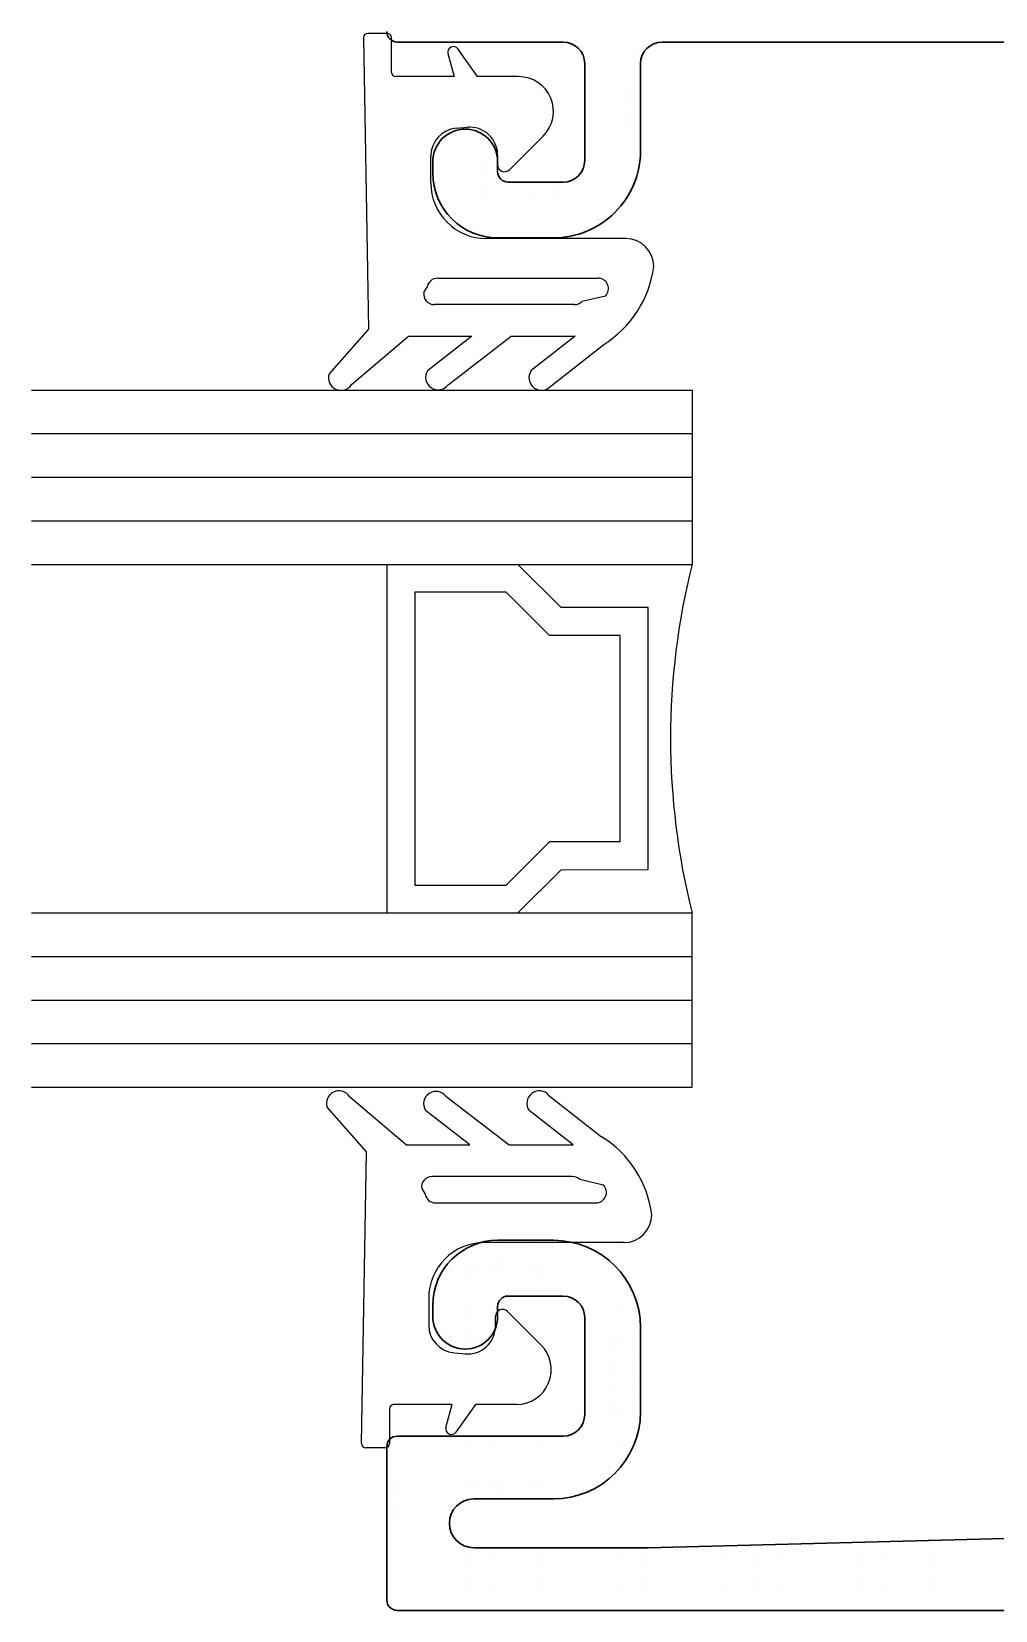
# Model space of a CAD drawing. Header units: inches. Extents: x 3.8 to 36.3, y 0.9 to 43.6.
# Drawn here: x 24.614 to 25.997, y 23.744 to 26.009 of the extents above; entities that cross this region are included whole.
import ezdxf

# ---------------------------------------------------------------- set-up
doc = ezdxf.new("R2010")
doc.units = ezdxf.units.IN
doc.header["$MEASUREMENT"] = 0
doc.layers.add('R-SWTS-DET1', color=1, linetype='Continuous')
doc.layers.add('R-SWTS-PAT1', color=5, linetype='Continuous')

msp = doc.modelspace()

# ---------------------------------------------------------------- linework, layer by layer
at = {"layer": 'R-SWTS-DET1'}
for p, q in [((25.12409, 26.00647), (25.09609, 26.00647)), ((25.09009, 26.00047), (25.09701, 25.582)), ((25.13009, 25.95047), (25.13009, 26.00047)), ((25.25353, 25.94447), (25.22539, 25.9841)), ((25.21114, 25.9774), (25.21996, 25.94447)), ((25.21996, 25.94447), (25.13609, 25.94447)), ((25.31238, 25.94447), (25.25353, 25.94447)), ((25.22292, 25.87036), (25.23892, 25.87176)), ((25.29947, 25.81085), (25.34774, 25.85911)), ((25.1864, 25.79217), (25.1864, 25.83052)), ((25.2824, 25.83192), (25.2824, 25.81792)), ((25.4664, 25.71217), (25.2664, 25.71217)), ((25.09701, 25.582), (25.04066, 25.51809)), ((25.07274, 25.50267), (25.15444, 25.57194)), ((25.09701, 25.582), (25.09701, 25.582)), ((25.15444, 25.57194), (25.24554, 25.57194)), ((25.24554, 25.57194), (25.1817, 25.52247)), ((25.21124, 25.50226), (25.30178, 25.57194)), ((25.30178, 25.57194), (25.39359, 25.57194)), ((25.39359, 25.57194), (25.33055, 25.52271)), ((25.35903, 25.501), (25.43463, 25.56025)), ((24.61355, 25.49476), (25.56137, 25.49477)), ((25.56137, 25.49477), (25.56137, 25.24477)), ((24.61355, 25.43226), (25.56137, 25.43227)), ((24.61355, 25.36976), (25.56137, 25.36977)), ((24.61355, 25.30726), (25.56137, 25.30727)), ((24.61355, 25.24476), (25.56137, 25.24477)), ((25.12337, 25.24476), (25.12338, 24.74476)), ((25.37337, 25.18276), (25.31137, 25.24476)), ((25.16337, 25.20476), (25.16338, 24.78476)), ((25.2948, 25.20476), (25.16337, 25.20476)), ((25.35681, 25.14276), (25.2948, 25.20476)), ((25.49837, 25.18277), (25.37337, 25.18276)), ((25.49838, 24.80677), (25.49837, 25.18277)), ((25.45837, 25.14277), (25.35681, 25.14276)), ((25.45838, 24.84677), (25.45837, 25.14277)), ((25.29481, 24.78476), (25.35681, 24.84676)), ((25.45838, 24.84677), (25.35681, 24.84676)), ((25.37338, 24.80676), (25.31138, 24.74476)), ((25.37338, 24.80676), (25.49838, 24.80677)), ((25.16338, 24.78476), (25.29481, 24.78476)), ((24.61355, 24.74476), (25.56138, 24.74477)), ((25.56138, 24.49477), (25.56138, 24.74477)), ((24.61355, 24.68226), (25.56138, 24.68227)), ((24.61355, 24.61976), (25.56138, 24.61977)), ((24.61355, 24.55726), (25.56138, 24.55727)), ((24.61355, 24.49476), (25.56138, 24.49477)), ((25.09404, 24.40196), (25.0377, 24.46587)), ((25.06978, 24.48129), (25.15148, 24.41202)), ((25.20828, 24.4817), (25.29882, 24.41202)), ((25.35607, 24.48296), (25.43167, 24.42371)), ((25.24258, 24.41202), (25.17873, 24.46149)), ((25.39063, 24.41202), (25.32759, 24.46125)), ((25.08713, 23.98349), (25.09404, 24.40196)), ((25.09404, 24.40196), (25.09404, 24.40196)), ((25.15148, 24.41202), (25.24258, 24.41202)), ((25.29882, 24.41202), (25.39063, 24.41202)), ((25.46344, 24.27179), (25.26344, 24.27179)), ((25.18344, 24.19179), (25.18344, 24.15344)), ((25.29651, 24.17311), (25.34477, 24.12485)), ((25.27944, 24.15204), (25.27944, 24.16604)), ((25.21995, 24.1136), (25.23595, 24.1122)), ((25.12713, 24.03349), (25.12713, 23.98349)), ((25.217, 24.03949), (25.13313, 24.03949)), ((25.20818, 24.00656), (25.217, 24.03949)), ((25.25057, 24.03949), (25.22243, 23.99986)), ((25.30942, 24.03949), (25.25057, 24.03949)), ((25.12113, 23.97749), (25.09313, 23.97749))]:
    msp.add_line(p, q, dxfattribs=at)
at = {"layer": 'R-SWTS-DET1', "lineweight": 30}
for p, q in [((25.37638, 25.99408), (25.13838, 25.99408)), ((26.71764, 25.99408), (25.51838, 25.99408)), ((25.40738, 25.82408), (25.40738, 25.96308)), ((25.48738, 25.96308), (25.48738, 25.83808)), ((25.18938, 25.80608), (25.18938, 25.82258)), ((25.28238, 25.82258), (25.28238, 25.80808)), ((25.29738, 25.79308), (25.37638, 25.79308)), ((25.36238, 25.71308), (25.28238, 25.71308)), ((25.36238, 24.27508), (25.28238, 24.27508)), ((25.29738, 24.19508), (25.37638, 24.19508)), ((25.18938, 24.18208), (25.18938, 24.18208)), ((25.18938, 24.18208), (25.18938, 24.16558)), ((25.28238, 24.16558), (25.28238, 24.18008)), ((25.40738, 24.16408), (25.40738, 24.02508)), ((25.48738, 24.02908), (25.48738, 24.15008)), ((25.37638, 23.99408), (25.13838, 23.99408)), ((25.12338, 23.97908), (25.12338, 23.75908)), ((25.24809, 23.90408), (25.36238, 23.90408)), ((26.87337, 23.86908), (25.49838, 23.83408)), ((25.49838, 23.83408), (25.24809, 23.83408)), ((25.13838, 23.74408), (27.10837, 23.74408))]:
    msp.add_line(p, q, dxfattribs=at)
at = {"layer": 'R-SWTS-DET1', "lineweight": 25}
for p, q in [((25.17636, 25.63456), (25.18132, 25.64249)), ((25.19616, 25.65532), (25.4264, 25.65532)), ((25.39248, 25.61739), (25.19121, 25.61739)), ((25.43701, 25.62971), (25.40309, 25.62179)), ((25.1734, 24.3494), (25.17836, 24.34147)), ((25.38952, 24.36657), (25.18824, 24.36657)), ((25.43405, 24.35425), (25.40013, 24.36218)), ((25.1932, 24.32864), (25.42344, 24.32864))]:
    msp.add_line(p, q, dxfattribs=at)
at = {"layer": 'R-SWTS-DET1'}
for centre, radius, start, end in [((25.09609, 26.00047), 0.006, 90, 180), ((25.12409, 26.00047), 0.006, 360, 90), ((25.21887, 25.97947), 0.008, 35.37388, 195), ((25.13609, 25.95047), 0.006, 180, 270), ((25.31238, 25.89447), 0.05, 315, 90), ((25.2264, 25.83052), 0.04, 95, 180), ((25.2424, 25.83192), 0.04, 360, 95), ((25.2924, 25.81792), 0.01, 180, 315), ((25.2664, 25.79217), 0.08, 180, 270), ((25.4664, 25.67217), 0.04, 360, 90), ((25.35316, 25.69147), 0.15445, 301.83545, 352.82307), ((25.05763, 25.51231), 0.01792, 161.20882, 327.457), ((25.197, 25.51315), 0.01792, 148.65669, 322.60228), ((25.34525, 25.51245), 0.01792, 145.08802, 320.26285), ((26.55967, 24.99478), 1.02912, 165.94163, 194.06029), ((25.05467, 24.47165), 0.01792, 32.543, 198.79118), ((25.19404, 24.47081), 0.01792, 37.39772, 211.34331), ((25.34228, 24.47151), 0.01792, 39.73715, 214.91198), ((25.3502, 24.2925), 0.15445, 7.17693, 58.16455), ((25.46344, 24.31179), 0.04, 270, 0), ((25.26344, 24.19179), 0.08, 90, 180), ((25.28944, 24.16604), 0.01, 45, 180), ((25.22344, 24.15344), 0.04, 180, 265), ((25.23944, 24.15204), 0.04, 265, 0), ((25.30942, 24.08949), 0.05, 270, 45), ((25.13313, 24.03349), 0.006, 90, 180), ((25.2159, 24.00449), 0.008, 165, 324.62612), ((25.09313, 23.98349), 0.006, 180, 270), ((25.12113, 23.98349), 0.006, 270, 0)]:
    msp.add_arc(centre, radius, start, end, dxfattribs=at)
at = {"layer": 'R-SWTS-DET1', "lineweight": 30}
for centre, radius, start, end in [((25.13838, 26.00908), 0.015, 180, 270), ((25.37638, 25.96308), 0.031, 0, 90), ((25.51838, 25.96308), 0.031, 90, 180), ((25.23588, 25.82258), 0.0465, 0, 180), ((25.36238, 25.83808), 0.125, 270, 0.00001), ((25.37638, 25.82408), 0.031, 270, 0), ((25.28238, 25.80608), 0.093, 180, 269.99994), ((25.29738, 25.80808), 0.015, 180.00194, 270), ((25.28238, 24.18208), 0.093, 90.00006, 180), ((25.36238, 24.15008), 0.125, 0, 90), ((25.29738, 24.18008), 0.015, 90, 180), ((25.37638, 24.16408), 0.031, 0, 90), ((25.23588, 24.16558), 0.0465, 180, 0), ((25.36238, 24.02908), 0.125, 270, 0), ((25.37638, 24.02508), 0.031, 270, 0), ((25.13838, 23.97908), 0.015, 90, 180), ((25.24809, 23.86908), 0.035, 90, 270), ((25.13838, 23.75908), 0.015, 180, 270)]:
    msp.add_arc(centre, radius, start, end, dxfattribs=at)
at = {"layer": 'R-SWTS-DET1', "lineweight": 25}
for centre, start, end in [((25.19616, 25.64032), 90, 171.68357), ((25.4264, 25.64032), 315, 90), ((25.19121, 25.63239), 171.68357, 270), ((25.39248, 25.63239), 270, 315), ((25.18824, 24.35157), 90, 188.31643), ((25.38952, 24.35157), 45, 90), ((25.42344, 24.34364), 270, 45), ((25.1932, 24.34364), 188.31643, 270)]:
    msp.add_arc(centre, 0.015, start, end, dxfattribs=at)
at = {"layer": 'R-SWTS-PAT1'}
for p, q in [((25.12715, 26.00238), (25.12715, 26.00238)), ((25.16465, 26.00238), (25.16465, 26.00238)), ((25.20215, 26.00238), (25.20215, 26.00238)), ((25.23965, 26.00238), (25.23965, 26.00238)), ((25.27715, 26.00238), (25.27715, 26.00238)), ((25.31465, 26.00238), (25.31465, 26.00238)), ((25.35215, 26.00238), (25.35215, 26.00238)), ((25.38965, 26.00238), (25.38965, 26.00238)), ((25.42715, 26.00238), (25.42715, 26.00238)), ((25.46465, 26.00238), (25.46465, 26.00238)), ((25.50215, 26.00238), (25.50215, 26.00238)), ((25.53965, 26.00238), (25.53965, 26.00238)), ((25.57715, 26.00238), (25.57715, 26.00238)), ((25.61465, 26.00238), (25.61465, 26.00238)), ((25.65215, 26.00238), (25.65215, 26.00238)), ((25.68965, 26.00238), (25.68965, 26.00238)), ((25.72715, 26.00238), (25.72715, 26.00238)), ((25.76465, 26.00238), (25.76465, 26.00238)), ((25.80215, 26.00238), (25.80215, 26.00238)), ((25.83965, 26.00238), (25.83965, 26.00238)), ((25.87715, 26.00238), (25.87715, 26.00238)), ((25.91465, 26.00238), (25.91465, 26.00238)), ((25.95215, 26.00238), (25.95215, 26.00238)), ((25.98965, 26.00238), (25.98965, 26.00238)), ((25.4084, 25.99301), (25.4084, 25.99301)), ((25.42715, 25.98363), (25.42715, 25.98363)), ((25.4459, 25.99301), (25.4459, 25.99301)), ((25.46465, 25.98363), (25.46465, 25.98363)), ((25.4834, 25.99301), (25.4834, 25.99301)), ((25.4084, 25.97426), (25.4084, 25.97426)), ((25.42715, 25.96488), (25.42715, 25.96488)), ((25.4459, 25.97426), (25.4459, 25.97426)), ((25.46465, 25.96488), (25.46465, 25.96488)), ((25.4834, 25.97426), (25.4834, 25.97426)), ((25.4084, 25.95551), (25.4084, 25.95551)), ((25.4084, 25.93676), (25.4084, 25.93676)), ((25.42715, 25.94613), (25.42715, 25.94613)), ((25.4459, 25.95551), (25.4459, 25.95551)), ((25.4459, 25.93676), (25.4459, 25.93676)), ((25.46465, 25.94613), (25.46465, 25.94613)), ((25.4834, 25.95551), (25.4834, 25.95551)), ((25.4834, 25.93676), (25.4834, 25.93676)), ((25.4084, 25.91801), (25.4084, 25.91801)), ((25.42715, 25.92738), (25.42715, 25.92738)), ((25.4459, 25.91801), (25.4459, 25.91801)), ((25.46465, 25.92738), (25.46465, 25.92738)), ((25.4834, 25.91801), (25.4834, 25.91801)), ((25.4084, 25.89926), (25.4084, 25.89926)), ((25.42715, 25.90863), (25.42715, 25.90863)), ((25.42715, 25.88988), (25.42715, 25.88988)), ((25.4459, 25.89926), (25.4459, 25.89926)), ((25.46465, 25.90863), (25.46465, 25.90863)), ((25.46465, 25.88988), (25.46465, 25.88988)), ((25.4834, 25.89926), (25.4834, 25.89926)), ((25.4084, 25.88051), (25.4084, 25.88051)), ((25.42715, 25.87113), (25.42715, 25.87113)), ((25.4459, 25.88051), (25.4459, 25.88051)), ((25.46465, 25.87113), (25.46465, 25.87113)), ((25.4834, 25.88051), (25.4834, 25.88051)), ((25.20215, 25.85238), (25.20215, 25.85238)), ((25.2209, 25.86176), (25.2209, 25.86176)), ((25.23965, 25.85238), (25.23965, 25.85238)), ((25.2584, 25.86176), (25.2584, 25.86176)), ((25.4084, 25.86176), (25.4084, 25.86176)), ((25.42715, 25.85238), (25.42715, 25.85238)), ((25.4459, 25.86176), (25.4459, 25.86176)), ((25.46465, 25.85238), (25.46465, 25.85238)), ((25.4834, 25.86176), (25.4834, 25.86176)), ((25.20215, 25.83363), (25.20215, 25.83363)), ((25.2209, 25.84301), (25.2209, 25.84301)), ((25.2209, 25.82426), (25.2209, 25.82426)), ((25.23965, 25.83363), (25.23965, 25.83363)), ((25.2584, 25.84301), (25.2584, 25.84301)), ((25.2584, 25.82426), (25.2584, 25.82426)), ((25.27715, 25.83363), (25.27715, 25.83363)), ((25.4084, 25.84301), (25.4084, 25.84301)), ((25.4084, 25.82426), (25.4084, 25.82426)), ((25.42715, 25.83363), (25.42715, 25.83363)), ((25.4459, 25.84301), (25.4459, 25.84301)), ((25.4459, 25.82426), (25.4459, 25.82426)), ((25.46465, 25.83363), (25.46465, 25.83363)), ((25.4834, 25.84301), (25.4834, 25.84301)), ((25.4834, 25.82426), (25.4834, 25.82426)), ((25.20215, 25.81488), (25.20215, 25.81488)), ((25.2209, 25.80551), (25.2209, 25.80551)), ((25.23965, 25.81488), (25.23965, 25.81488)), ((25.2584, 25.80551), (25.2584, 25.80551)), ((25.27715, 25.81488), (25.27715, 25.81488)), ((25.4084, 25.80551), (25.4084, 25.80551)), ((25.42715, 25.81488), (25.42715, 25.81488)), ((25.4459, 25.80551), (25.4459, 25.80551)), ((25.46465, 25.81488), (25.46465, 25.81488)), ((25.20215, 25.79613), (25.20215, 25.79613)), ((25.20215, 25.77738), (25.20215, 25.77738)), ((25.2209, 25.78676), (25.2209, 25.78676)), ((25.23965, 25.79613), (25.23965, 25.79613)), ((25.23965, 25.77738), (25.23965, 25.77738)), ((25.2584, 25.78676), (25.2584, 25.78676)), ((25.27715, 25.79613), (25.27715, 25.79613)), ((25.27715, 25.77738), (25.27715, 25.77738)), ((25.2959, 25.78676), (25.2959, 25.78676)), ((25.31465, 25.77738), (25.31465, 25.77738)), ((25.3334, 25.78676), (25.3334, 25.78676)), ((25.35215, 25.77738), (25.35215, 25.77738)), ((25.3709, 25.78676), (25.3709, 25.78676)), ((25.38965, 25.77738), (25.38965, 25.77738)), ((25.4084, 25.78676), (25.4084, 25.78676)), ((25.42715, 25.79613), (25.42715, 25.79613)), ((25.42715, 25.77738), (25.42715, 25.77738)), ((25.4459, 25.78676), (25.4459, 25.78676)), ((25.46465, 25.79613), (25.46465, 25.79613)), ((25.46465, 25.77738), (25.46465, 25.77738)), ((25.2209, 25.76801), (25.2209, 25.76801)), ((25.23965, 25.75863), (25.23965, 25.75863)), ((25.2584, 25.76801), (25.2584, 25.76801)), ((25.27715, 25.75863), (25.27715, 25.75863)), ((25.2959, 25.76801), (25.2959, 25.76801)), ((25.31465, 25.75863), (25.31465, 25.75863)), ((25.3334, 25.76801), (25.3334, 25.76801)), ((25.35215, 25.75863), (25.35215, 25.75863)), ((25.3709, 25.76801), (25.3709, 25.76801)), ((25.38965, 25.75863), (25.38965, 25.75863)), ((25.4084, 25.76801), (25.4084, 25.76801)), ((25.42715, 25.75863), (25.42715, 25.75863)), ((25.4459, 25.76801), (25.4459, 25.76801)), ((25.2209, 25.74926), (25.2209, 25.74926)), ((25.23965, 25.73988), (25.23965, 25.73988)), ((25.2584, 25.74926), (25.2584, 25.74926)), ((25.2584, 25.73051), (25.2584, 25.73051)), ((25.27715, 25.73988), (25.27715, 25.73988)), ((25.2959, 25.74926), (25.2959, 25.74926)), ((25.2959, 25.73051), (25.2959, 25.73051)), ((25.31465, 25.73988), (25.31465, 25.73988)), ((25.3334, 25.74926), (25.3334, 25.74926)), ((25.3334, 25.73051), (25.3334, 25.73051)), ((25.35215, 25.73988), (25.35215, 25.73988)), ((25.3709, 25.74926), (25.3709, 25.74926)), ((25.3709, 25.73051), (25.3709, 25.73051)), ((25.38965, 25.73988), (25.38965, 25.73988)), ((25.4084, 25.74926), (25.4084, 25.74926)), ((25.4084, 25.73051), (25.4084, 25.73051)), ((25.42715, 25.73988), (25.42715, 25.73988)), ((25.4459, 25.74926), (25.4459, 25.74926)), ((25.27715, 25.72113), (25.27715, 25.72113)), ((25.31465, 25.72113), (25.31465, 25.72113)), ((25.35215, 25.72113), (25.35215, 25.72113)), ((25.38965, 25.72113), (25.38965, 25.72113)), ((25.23508, 24.25856), (25.23508, 24.25856)), ((25.25383, 24.26794), (25.25383, 24.26794)), ((25.27258, 24.25856), (25.27258, 24.25856)), ((25.29133, 24.26794), (25.29133, 24.26794)), ((25.31008, 24.25856), (25.31008, 24.25856)), ((25.32883, 24.26794), (25.32883, 24.26794)), ((25.34758, 24.25856), (25.34758, 24.25856)), ((25.36633, 24.26794), (25.36633, 24.26794)), ((25.38508, 24.25856), (25.38508, 24.25856)), ((25.40383, 24.26794), (25.40383, 24.26794)), ((25.42258, 24.25856), (25.42258, 24.25856)), ((25.23508, 24.23981), (25.23508, 24.23981)), ((25.25383, 24.24919), (25.25383, 24.24919)), ((25.27258, 24.23981), (25.27258, 24.23981)), ((25.29133, 24.24919), (25.29133, 24.24919)), ((25.31008, 24.23981), (25.31008, 24.23981)), ((25.32883, 24.24919), (25.32883, 24.24919)), ((25.34758, 24.23981), (25.34758, 24.23981)), ((25.36633, 24.24919), (25.36633, 24.24919)), ((25.38508, 24.23981), (25.38508, 24.23981)), ((25.40383, 24.24919), (25.40383, 24.24919)), ((25.42258, 24.23981), (25.42258, 24.23981)), ((25.21633, 24.23044), (25.21633, 24.23044)), ((25.23508, 24.22106), (25.23508, 24.22106)), ((25.25383, 24.23044), (25.25383, 24.23044)), ((25.27258, 24.22106), (25.27258, 24.22106)), ((25.29133, 24.23044), (25.29133, 24.23044)), ((25.31008, 24.22106), (25.31008, 24.22106)), ((25.32883, 24.23044), (25.32883, 24.23044)), ((25.34758, 24.22106), (25.34758, 24.22106)), ((25.36633, 24.23044), (25.36633, 24.23044)), ((25.38508, 24.22106), (25.38508, 24.22106)), ((25.40383, 24.23044), (25.40383, 24.23044)), ((25.42258, 24.22106), (25.42258, 24.22106)), ((25.44133, 24.23044), (25.44133, 24.23044)), ((25.46008, 24.22106), (25.46008, 24.22106)), ((25.19758, 24.20231), (25.19758, 24.20231)), ((25.21633, 24.21169), (25.21633, 24.21169)), ((25.21633, 24.19294), (25.21633, 24.19294)), ((25.23508, 24.20231), (25.23508, 24.20231)), ((25.25383, 24.21169), (25.25383, 24.21169)), ((25.25383, 24.19294), (25.25383, 24.19294)), ((25.27258, 24.20231), (25.27258, 24.20231)), ((25.29133, 24.21169), (25.29133, 24.21169)), ((25.31008, 24.20231), (25.31008, 24.20231)), ((25.32883, 24.21169), (25.32883, 24.21169)), ((25.34758, 24.20231), (25.34758, 24.20231)), ((25.36633, 24.21169), (25.36633, 24.21169)), ((25.38508, 24.20231), (25.38508, 24.20231)), ((25.40383, 24.21169), (25.40383, 24.21169)), ((25.40383, 24.19294), (25.40383, 24.19294)), ((25.42258, 24.20231), (25.42258, 24.20231)), ((25.44133, 24.21169), (25.44133, 24.21169)), ((25.44133, 24.19294), (25.44133, 24.19294)), ((25.46008, 24.20231), (25.46008, 24.20231)), ((25.47883, 24.19294), (25.47883, 24.19294)), ((25.19758, 24.18356), (25.19758, 24.18356)), ((25.21633, 24.17419), (25.21633, 24.17419)), ((25.23508, 24.18356), (25.23508, 24.18356)), ((25.25383, 24.17419), (25.25383, 24.17419)), ((25.27258, 24.18356), (25.27258, 24.18356)), ((25.42258, 24.18356), (25.42258, 24.18356)), ((25.44133, 24.17419), (25.44133, 24.17419)), ((25.46008, 24.18356), (25.46008, 24.18356)), ((25.47883, 24.17419), (25.47883, 24.17419)), ((25.19758, 24.16481), (25.19758, 24.16481)), ((25.19758, 24.14606), (25.19758, 24.14606)), ((25.21633, 24.15544), (25.21633, 24.15544)), ((25.23508, 24.16481), (25.23508, 24.16481)), ((25.23508, 24.14606), (25.23508, 24.14606)), ((25.25383, 24.15544), (25.25383, 24.15544)), ((25.27258, 24.16481), (25.27258, 24.16481)), ((25.27258, 24.14606), (25.27258, 24.14606)), ((25.42258, 24.16481), (25.42258, 24.16481)), ((25.42258, 24.14606), (25.42258, 24.14606)), ((25.44133, 24.15544), (25.44133, 24.15544)), ((25.46008, 24.16481), (25.46008, 24.16481)), ((25.46008, 24.14606), (25.46008, 24.14606)), ((25.47883, 24.15544), (25.47883, 24.15544)), ((25.21633, 24.13669), (25.21633, 24.13669)), ((25.23508, 24.12731), (25.23508, 24.12731)), ((25.25383, 24.13669), (25.25383, 24.13669)), ((25.42258, 24.12731), (25.42258, 24.12731)), ((25.44133, 24.13669), (25.44133, 24.13669)), ((25.46008, 24.12731), (25.46008, 24.12731)), ((25.47883, 24.13669), (25.47883, 24.13669)), ((25.42258, 24.10856), (25.42258, 24.10856)), ((25.44133, 24.11794), (25.44133, 24.11794)), ((25.46008, 24.10856), (25.46008, 24.10856)), ((25.47883, 24.11794), (25.47883, 24.11794)), ((25.42258, 24.08981), (25.42258, 24.08981)), ((25.44133, 24.09919), (25.44133, 24.09919)), ((25.44133, 24.08044), (25.44133, 24.08044)), ((25.46008, 24.08981), (25.46008, 24.08981)), ((25.47883, 24.09919), (25.47883, 24.09919)), ((25.47883, 24.08044), (25.47883, 24.08044)), ((25.42258, 24.07106), (25.42258, 24.07106)), ((25.44133, 24.06169), (25.44133, 24.06169)), ((25.46008, 24.07106), (25.46008, 24.07106)), ((25.47883, 24.06169), (25.47883, 24.06169)), ((25.42258, 24.05231), (25.42258, 24.05231)), ((25.42258, 24.03356), (25.42258, 24.03356)), ((25.44133, 24.04294), (25.44133, 24.04294)), ((25.46008, 24.05231), (25.46008, 24.05231)), ((25.46008, 24.03356), (25.46008, 24.03356)), ((25.47883, 24.04294), (25.47883, 24.04294)), ((25.42258, 24.01481), (25.42258, 24.01481)), ((25.44133, 24.02419), (25.44133, 24.02419)), ((25.46008, 24.01481), (25.46008, 24.01481)), ((25.47883, 24.02419), (25.47883, 24.02419)), ((25.14133, 23.98669), (25.14133, 23.98669)), ((25.17883, 23.98669), (25.17883, 23.98669)), ((25.21633, 23.98669), (25.21633, 23.98669)), ((25.25383, 23.98669), (25.25383, 23.98669)), ((25.29133, 23.98669), (25.29133, 23.98669)), ((25.32883, 23.98669), (25.32883, 23.98669)), ((25.36633, 23.98669), (25.36633, 23.98669)), ((25.40383, 24.00544), (25.40383, 24.00544)), ((25.40383, 23.98669), (25.40383, 23.98669)), ((25.42258, 23.99606), (25.42258, 23.99606)), ((25.44133, 24.00544), (25.44133, 24.00544)), ((25.44133, 23.98669), (25.44133, 23.98669)), ((25.46008, 23.99606), (25.46008, 23.99606)), ((25.47883, 24.00544), (25.47883, 24.00544)), ((25.47883, 23.98669), (25.47883, 23.98669)), ((25.14133, 23.96794), (25.14133, 23.96794)), ((25.16008, 23.97731), (25.16008, 23.97731)), ((25.17883, 23.96794), (25.17883, 23.96794)), ((25.19758, 23.97731), (25.19758, 23.97731)), ((25.21633, 23.96794), (25.21633, 23.96794)), ((25.23508, 23.97731), (25.23508, 23.97731)), ((25.25383, 23.96794), (25.25383, 23.96794)), ((25.27258, 23.97731), (25.27258, 23.97731)), ((25.29133, 23.96794), (25.29133, 23.96794)), ((25.31008, 23.97731), (25.31008, 23.97731)), ((25.32883, 23.96794), (25.32883, 23.96794)), ((25.34758, 23.97731), (25.34758, 23.97731)), ((25.36633, 23.96794), (25.36633, 23.96794)), ((25.38508, 23.97731), (25.38508, 23.97731)), ((25.40383, 23.96794), (25.40383, 23.96794)), ((25.42258, 23.97731), (25.42258, 23.97731)), ((25.44133, 23.96794), (25.44133, 23.96794)), ((25.46008, 23.97731), (25.46008, 23.97731)), ((25.14133, 23.94919), (25.14133, 23.94919)), ((25.16008, 23.95856), (25.16008, 23.95856)), ((25.17883, 23.94919), (25.17883, 23.94919)), ((25.19758, 23.95856), (25.19758, 23.95856)), ((25.21633, 23.94919), (25.21633, 23.94919)), ((25.23508, 23.95856), (25.23508, 23.95856)), ((25.25383, 23.94919), (25.25383, 23.94919)), ((25.27258, 23.95856), (25.27258, 23.95856)), ((25.29133, 23.94919), (25.29133, 23.94919)), ((25.31008, 23.95856), (25.31008, 23.95856)), ((25.32883, 23.94919), (25.32883, 23.94919)), ((25.34758, 23.95856), (25.34758, 23.95856)), ((25.36633, 23.94919), (25.36633, 23.94919)), ((25.38508, 23.95856), (25.38508, 23.95856)), ((25.40383, 23.94919), (25.40383, 23.94919)), ((25.42258, 23.95856), (25.42258, 23.95856)), ((25.44133, 23.94919), (25.44133, 23.94919)), ((25.46008, 23.95856), (25.46008, 23.95856)), ((25.14133, 23.93044), (25.14133, 23.93044)), ((25.16008, 23.93981), (25.16008, 23.93981)), ((25.16008, 23.92106), (25.16008, 23.92106)), ((25.17883, 23.93044), (25.17883, 23.93044)), ((25.19758, 23.93981), (25.19758, 23.93981)), ((25.19758, 23.92106), (25.19758, 23.92106)), ((25.21633, 23.93044), (25.21633, 23.93044)), ((25.23508, 23.93981), (25.23508, 23.93981)), ((25.23508, 23.92106), (25.23508, 23.92106)), ((25.25383, 23.93044), (25.25383, 23.93044)), ((25.27258, 23.93981), (25.27258, 23.93981)), ((25.27258, 23.92106), (25.27258, 23.92106)), ((25.29133, 23.93044), (25.29133, 23.93044)), ((25.31008, 23.93981), (25.31008, 23.93981)), ((25.31008, 23.92106), (25.31008, 23.92106)), ((25.32883, 23.93044), (25.32883, 23.93044)), ((25.34758, 23.93981), (25.34758, 23.93981)), ((25.34758, 23.92106), (25.34758, 23.92106)), ((25.36633, 23.93044), (25.36633, 23.93044)), ((25.38508, 23.93981), (25.38508, 23.93981)), ((25.38508, 23.92106), (25.38508, 23.92106)), ((25.40383, 23.93044), (25.40383, 23.93044)), ((25.42258, 23.93981), (25.42258, 23.93981)), ((25.42258, 23.92106), (25.42258, 23.92106)), ((25.14133, 23.91169), (25.14133, 23.91169)), ((25.16008, 23.90231), (25.16008, 23.90231)), ((25.17883, 23.91169), (25.17883, 23.91169)), ((25.19758, 23.90231), (25.19758, 23.90231)), ((25.21633, 23.91169), (25.21633, 23.91169)), ((25.23508, 23.90231), (25.23508, 23.90231)), ((25.25383, 23.91169), (25.25383, 23.91169)), ((25.29133, 23.91169), (25.29133, 23.91169)), ((25.32883, 23.91169), (25.32883, 23.91169)), ((25.36633, 23.91169), (25.36633, 23.91169)), ((25.40383, 23.91169), (25.40383, 23.91169)), ((25.14133, 23.89294), (25.14133, 23.89294)), ((25.14133, 23.87419), (25.14133, 23.87419)), ((25.16008, 23.88356), (25.16008, 23.88356)), ((25.17883, 23.89294), (25.17883, 23.89294)), ((25.17883, 23.87419), (25.17883, 23.87419)), ((25.19758, 23.88356), (25.19758, 23.88356)), ((25.21633, 23.89294), (25.21633, 23.89294)), ((25.14133, 23.85544), (25.14133, 23.85544)), ((25.16008, 23.86481), (25.16008, 23.86481)), ((25.17883, 23.85544), (25.17883, 23.85544)), ((25.19758, 23.86481), (25.19758, 23.86481)), ((25.14133, 23.83669), (25.14133, 23.83669)), ((25.16008, 23.84606), (25.16008, 23.84606)), ((25.17883, 23.83669), (25.17883, 23.83669)), ((25.19758, 23.84606), (25.19758, 23.84606)), ((25.21633, 23.83669), (25.21633, 23.83669)), ((25.62883, 23.83669), (25.62883, 23.83669)), ((25.66633, 23.83669), (25.66633, 23.83669)), ((25.70383, 23.83669), (25.70383, 23.83669)), ((25.74133, 23.83669), (25.74133, 23.83669)), ((25.77883, 23.83669), (25.77883, 23.83669)), ((25.81633, 23.83669), (25.81633, 23.83669)), ((25.85383, 23.83669), (25.85383, 23.83669)), ((25.89133, 23.83669), (25.89133, 23.83669)), ((25.92883, 23.83669), (25.92883, 23.83669)), ((25.96633, 23.83669), (25.96633, 23.83669)), ((25.98508, 23.84606), (25.98508, 23.84606)), ((25.14133, 23.81794), (25.14133, 23.81794)), ((25.16008, 23.82731), (25.16008, 23.82731)), ((25.16008, 23.80856), (25.16008, 23.80856)), ((25.17883, 23.81794), (25.17883, 23.81794)), ((25.19758, 23.82731), (25.19758, 23.82731)), ((25.19758, 23.80856), (25.19758, 23.80856)), ((25.21633, 23.81794), (25.21633, 23.81794)), ((25.23508, 23.82731), (25.23508, 23.82731)), ((25.23508, 23.80856), (25.23508, 23.80856)), ((25.25383, 23.81794), (25.25383, 23.81794)), ((25.27258, 23.82731), (25.27258, 23.82731)), ((25.27258, 23.80856), (25.27258, 23.80856)), ((25.29133, 23.81794), (25.29133, 23.81794)), ((25.31008, 23.82731), (25.31008, 23.82731)), ((25.31008, 23.80856), (25.31008, 23.80856)), ((25.32883, 23.81794), (25.32883, 23.81794)), ((25.34758, 23.82731), (25.34758, 23.82731)), ((25.34758, 23.80856), (25.34758, 23.80856)), ((25.36633, 23.81794), (25.36633, 23.81794)), ((25.38508, 23.82731), (25.38508, 23.82731)), ((25.38508, 23.80856), (25.38508, 23.80856)), ((25.40383, 23.81794), (25.40383, 23.81794)), ((25.42258, 23.82731), (25.42258, 23.82731)), ((25.42258, 23.80856), (25.42258, 23.80856)), ((25.44133, 23.81794), (25.44133, 23.81794)), ((25.46008, 23.82731), (25.46008, 23.82731)), ((25.46008, 23.80856), (25.46008, 23.80856)), ((25.47883, 23.81794), (25.47883, 23.81794)), ((25.49758, 23.82731), (25.49758, 23.82731)), ((25.49758, 23.80856), (25.49758, 23.80856)), ((25.51633, 23.81794), (25.51633, 23.81794)), ((25.53508, 23.82731), (25.53508, 23.82731)), ((25.53508, 23.80856), (25.53508, 23.80856)), ((25.55383, 23.81794), (25.55383, 23.81794)), ((25.57258, 23.82731), (25.57258, 23.82731)), ((25.57258, 23.80856), (25.57258, 23.80856)), ((25.59133, 23.81794), (25.59133, 23.81794)), ((25.61008, 23.82731), (25.61008, 23.82731)), ((25.61008, 23.80856), (25.61008, 23.80856)), ((25.62883, 23.81794), (25.62883, 23.81794)), ((25.64758, 23.82731), (25.64758, 23.82731)), ((25.64758, 23.80856), (25.64758, 23.80856)), ((25.66633, 23.81794), (25.66633, 23.81794)), ((25.68508, 23.82731), (25.68508, 23.82731)), ((25.68508, 23.80856), (25.68508, 23.80856)), ((25.70383, 23.81794), (25.70383, 23.81794)), ((25.72258, 23.82731), (25.72258, 23.82731)), ((25.72258, 23.80856), (25.72258, 23.80856)), ((25.74133, 23.81794), (25.74133, 23.81794)), ((25.76008, 23.82731), (25.76008, 23.82731)), ((25.76008, 23.80856), (25.76008, 23.80856)), ((25.77883, 23.81794), (25.77883, 23.81794)), ((25.79758, 23.82731), (25.79758, 23.82731)), ((25.79758, 23.80856), (25.79758, 23.80856)), ((25.81633, 23.81794), (25.81633, 23.81794)), ((25.83508, 23.82731), (25.83508, 23.82731)), ((25.83508, 23.80856), (25.83508, 23.80856)), ((25.85383, 23.81794), (25.85383, 23.81794)), ((25.87258, 23.82731), (25.87258, 23.82731)), ((25.87258, 23.80856), (25.87258, 23.80856)), ((25.89133, 23.81794), (25.89133, 23.81794)), ((25.91008, 23.82731), (25.91008, 23.82731)), ((25.91008, 23.80856), (25.91008, 23.80856)), ((25.92883, 23.81794), (25.92883, 23.81794)), ((25.94758, 23.82731), (25.94758, 23.82731)), ((25.94758, 23.80856), (25.94758, 23.80856)), ((25.96633, 23.81794), (25.96633, 23.81794)), ((25.98508, 23.82731), (25.98508, 23.82731)), ((25.98508, 23.80856), (25.98508, 23.80856)), ((25.14133, 23.79919), (25.14133, 23.79919)), ((25.16008, 23.78981), (25.16008, 23.78981)), ((25.17883, 23.79919), (25.17883, 23.79919)), ((25.19758, 23.78981), (25.19758, 23.78981)), ((25.21633, 23.79919), (25.21633, 23.79919)), ((25.23508, 23.78981), (25.23508, 23.78981)), ((25.25383, 23.79919), (25.25383, 23.79919)), ((25.27258, 23.78981), (25.27258, 23.78981)), ((25.29133, 23.79919), (25.29133, 23.79919)), ((25.31008, 23.78981), (25.31008, 23.78981)), ((25.32883, 23.79919), (25.32883, 23.79919)), ((25.34758, 23.78981), (25.34758, 23.78981)), ((25.36633, 23.79919), (25.36633, 23.79919)), ((25.38508, 23.78981), (25.38508, 23.78981)), ((25.40383, 23.79919), (25.40383, 23.79919)), ((25.42258, 23.78981), (25.42258, 23.78981)), ((25.44133, 23.79919), (25.44133, 23.79919)), ((25.46008, 23.78981), (25.46008, 23.78981)), ((25.47883, 23.79919), (25.47883, 23.79919)), ((25.49758, 23.78981), (25.49758, 23.78981)), ((25.51633, 23.79919), (25.51633, 23.79919)), ((25.53508, 23.78981), (25.53508, 23.78981)), ((25.55383, 23.79919), (25.55383, 23.79919)), ((25.57258, 23.78981), (25.57258, 23.78981)), ((25.59133, 23.79919), (25.59133, 23.79919)), ((25.61008, 23.78981), (25.61008, 23.78981)), ((25.62883, 23.79919), (25.62883, 23.79919)), ((25.64758, 23.78981), (25.64758, 23.78981)), ((25.66633, 23.79919), (25.66633, 23.79919)), ((25.68508, 23.78981), (25.68508, 23.78981)), ((25.70383, 23.79919), (25.70383, 23.79919)), ((25.72258, 23.78981), (25.72258, 23.78981)), ((25.74133, 23.79919), (25.74133, 23.79919)), ((25.76008, 23.78981), (25.76008, 23.78981)), ((25.77883, 23.79919), (25.77883, 23.79919)), ((25.79758, 23.78981), (25.79758, 23.78981)), ((25.81633, 23.79919), (25.81633, 23.79919)), ((25.83508, 23.78981), (25.83508, 23.78981)), ((25.85383, 23.79919), (25.85383, 23.79919)), ((25.87258, 23.78981), (25.87258, 23.78981)), ((25.89133, 23.79919), (25.89133, 23.79919)), ((25.91008, 23.78981), (25.91008, 23.78981)), ((25.92883, 23.79919), (25.92883, 23.79919)), ((25.94758, 23.78981), (25.94758, 23.78981)), ((25.96633, 23.79919), (25.96633, 23.79919)), ((25.98508, 23.78981), (25.98508, 23.78981)), ((25.14133, 23.78044), (25.14133, 23.78044)), ((25.14133, 23.76169), (25.14133, 23.76169)), ((25.16008, 23.77106), (25.16008, 23.77106)), ((25.17883, 23.78044), (25.17883, 23.78044)), ((25.17883, 23.76169), (25.17883, 23.76169)), ((25.19758, 23.77106), (25.19758, 23.77106)), ((25.21633, 23.78044), (25.21633, 23.78044)), ((25.21633, 23.76169), (25.21633, 23.76169)), ((25.23508, 23.77106), (25.23508, 23.77106)), ((25.25383, 23.78044), (25.25383, 23.78044)), ((25.25383, 23.76169), (25.25383, 23.76169)), ((25.27258, 23.77106), (25.27258, 23.77106)), ((25.29133, 23.78044), (25.29133, 23.78044)), ((25.29133, 23.76169), (25.29133, 23.76169)), ((25.31008, 23.77106), (25.31008, 23.77106)), ((25.32883, 23.78044), (25.32883, 23.78044)), ((25.32883, 23.76169), (25.32883, 23.76169)), ((25.34758, 23.77106), (25.34758, 23.77106)), ((25.36633, 23.78044), (25.36633, 23.78044)), ((25.36633, 23.76169), (25.36633, 23.76169)), ((25.38508, 23.77106), (25.38508, 23.77106)), ((25.40383, 23.78044), (25.40383, 23.78044)), ((25.40383, 23.76169), (25.40383, 23.76169)), ((25.42258, 23.77106), (25.42258, 23.77106)), ((25.44133, 23.78044), (25.44133, 23.78044)), ((25.44133, 23.76169), (25.44133, 23.76169)), ((25.46008, 23.77106), (25.46008, 23.77106)), ((25.47883, 23.78044), (25.47883, 23.78044)), ((25.47883, 23.76169), (25.47883, 23.76169)), ((25.49758, 23.77106), (25.49758, 23.77106)), ((25.51633, 23.78044), (25.51633, 23.78044)), ((25.51633, 23.76169), (25.51633, 23.76169)), ((25.53508, 23.77106), (25.53508, 23.77106)), ((25.55383, 23.78044), (25.55383, 23.78044)), ((25.55383, 23.76169), (25.55383, 23.76169)), ((25.57258, 23.77106), (25.57258, 23.77106)), ((25.59133, 23.78044), (25.59133, 23.78044)), ((25.59133, 23.76169), (25.59133, 23.76169)), ((25.61008, 23.77106), (25.61008, 23.77106)), ((25.62883, 23.78044), (25.62883, 23.78044)), ((25.62883, 23.76169), (25.62883, 23.76169)), ((25.64758, 23.77106), (25.64758, 23.77106)), ((25.66633, 23.78044), (25.66633, 23.78044)), ((25.66633, 23.76169), (25.66633, 23.76169)), ((25.68508, 23.77106), (25.68508, 23.77106)), ((25.70383, 23.78044), (25.70383, 23.78044)), ((25.70383, 23.76169), (25.70383, 23.76169)), ((25.72258, 23.77106), (25.72258, 23.77106)), ((25.74133, 23.78044), (25.74133, 23.78044)), ((25.74133, 23.76169), (25.74133, 23.76169)), ((25.76008, 23.77106), (25.76008, 23.77106)), ((25.77883, 23.78044), (25.77883, 23.78044)), ((25.77883, 23.76169), (25.77883, 23.76169)), ((25.79758, 23.77106), (25.79758, 23.77106)), ((25.81633, 23.78044), (25.81633, 23.78044)), ((25.81633, 23.76169), (25.81633, 23.76169)), ((25.83508, 23.77106), (25.83508, 23.77106)), ((25.85383, 23.78044), (25.85383, 23.78044)), ((25.85383, 23.76169), (25.85383, 23.76169)), ((25.87258, 23.77106), (25.87258, 23.77106)), ((25.89133, 23.78044), (25.89133, 23.78044)), ((25.89133, 23.76169), (25.89133, 23.76169)), ((25.91008, 23.77106), (25.91008, 23.77106)), ((25.92883, 23.78044), (25.92883, 23.78044)), ((25.92883, 23.76169), (25.92883, 23.76169)), ((25.94758, 23.77106), (25.94758, 23.77106)), ((25.96633, 23.78044), (25.96633, 23.78044)), ((25.96633, 23.76169), (25.96633, 23.76169)), ((25.98508, 23.77106), (25.98508, 23.77106)), ((25.16008, 23.75231), (25.16008, 23.75231)), ((25.19758, 23.75231), (25.19758, 23.75231)), ((25.23508, 23.75231), (25.23508, 23.75231)), ((25.27258, 23.75231), (25.27258, 23.75231)), ((25.31008, 23.75231), (25.31008, 23.75231)), ((25.34758, 23.75231), (25.34758, 23.75231)), ((25.38508, 23.75231), (25.38508, 23.75231)), ((25.42258, 23.75231), (25.42258, 23.75231)), ((25.46008, 23.75231), (25.46008, 23.75231)), ((25.49758, 23.75231), (25.49758, 23.75231)), ((25.53508, 23.75231), (25.53508, 23.75231)), ((25.57258, 23.75231), (25.57258, 23.75231)), ((25.61008, 23.75231), (25.61008, 23.75231)), ((25.64758, 23.75231), (25.64758, 23.75231)), ((25.68508, 23.75231), (25.68508, 23.75231)), ((25.72258, 23.75231), (25.72258, 23.75231)), ((25.76008, 23.75231), (25.76008, 23.75231)), ((25.79758, 23.75231), (25.79758, 23.75231)), ((25.83508, 23.75231), (25.83508, 23.75231)), ((25.87258, 23.75231), (25.87258, 23.75231)), ((25.91008, 23.75231), (25.91008, 23.75231)), ((25.94758, 23.75231), (25.94758, 23.75231)), ((25.98508, 23.75231), (25.98508, 23.75231))]:
    msp.add_line(p, q, dxfattribs=at)

doc.saveas('drawing.dxf')
